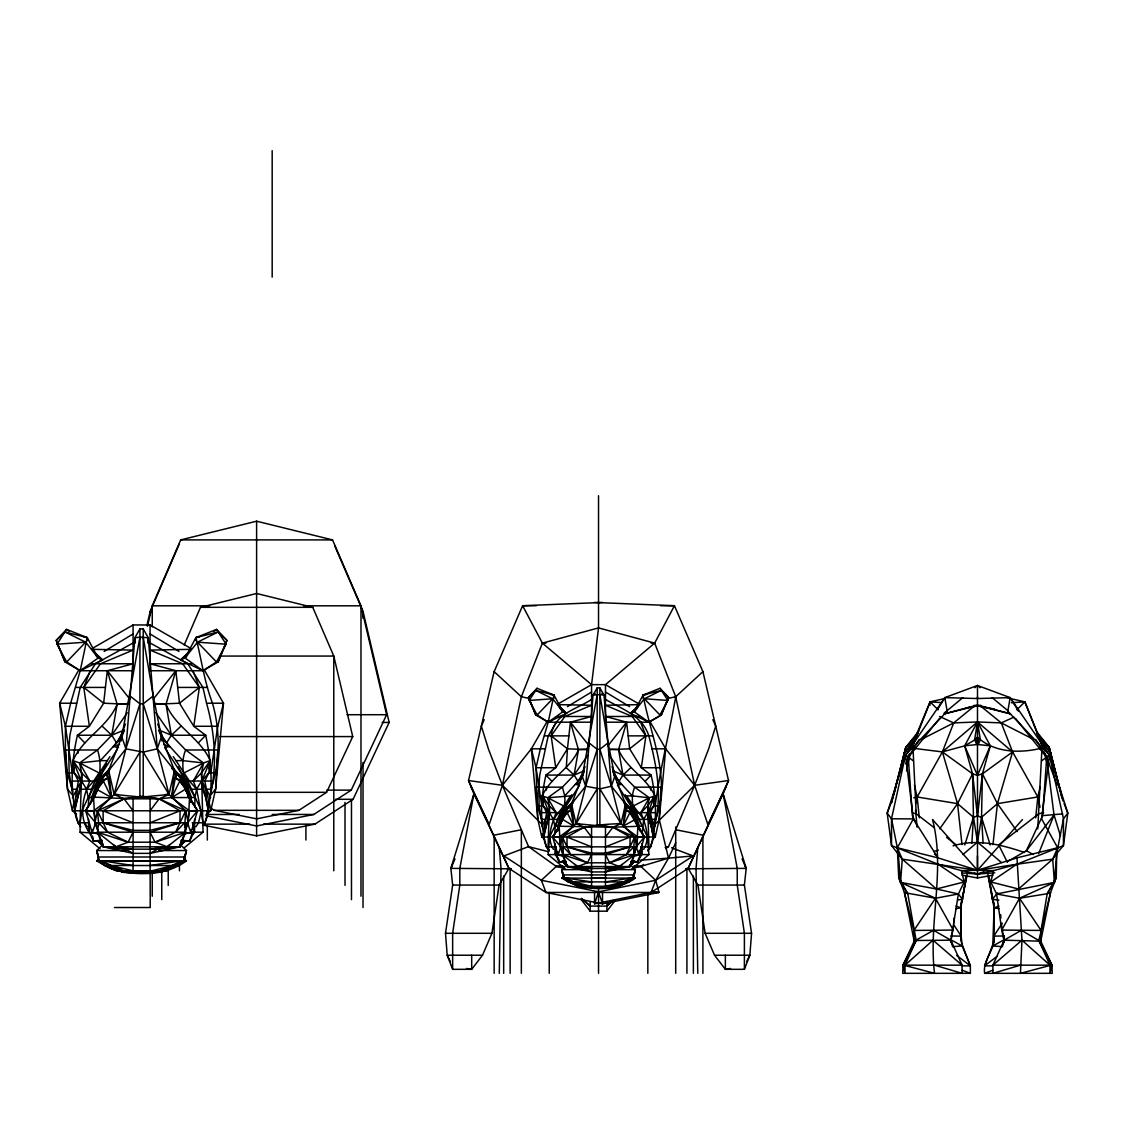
<?xml version="1.0" encoding="UTF-8"?>
<svg xmlns="http://www.w3.org/2000/svg" width="1124" height="1124" viewBox="0 0 1124 1124"><rect width="100%" height="100%" fill="white"/><g stroke="black" fill="none" stroke-linecap="round" stroke-linejoin="round"><path stroke-width="1.5" d="M183.872 840.78L180.205 844.475L186.444 850.559L183.858 858.75L186.429 860.886C170.946 872.266 151.782 874.753 133.082 873.207L133.082 798.827M76.502 814.043L72.428 810.783L67.524 789.217L65.389 749.975L65.389 726.273L70.657 703.217L80.211 670.733L102.551 659.928L98.139 658.004L87.236 637.603L66.569 629.398L56.2 640.399L64.981 661.91L80.211 670.733L133.082 670.733L133.082 669.244M190.94 648.478L150.068 624.958L133.082 624.958L133.082 670.733M100.064 848.803L80.085 832.196L80.085 822.768L81.897 810.783L88.22 797.52C105.558 796.214 122.881 800.794 139.924 796.354L139.924 628.906L143.226 628.906L148.298 637.744L157.262 748.851L168.993 794.443L185.685 810.783L188.2 822.768L184.729 832.196L187.567 822.768L197.487 810.783M193.848 822.768L193.862 832.196L184.125 833.685L190.925 832.954L197.529 810.601L189.563 797.562L171.677 797.562L159.144 798.827L143.226 796.354L143.226 628.906M150.068 798.827L150.209 907.518L114.465 907.518M184.42 847.693L203.065 832.196L201.547 772.876L203.542 762.943L210.174 760.639C200.437 738.117 175.569 727.298 166.015 704.284L175.836 670.733L150.068 663.764L150.068 624.958M633.543 861.293L630.199 864.651L635.313 869.639L633.205 876.355L635.313 878.111C622.612 887.44 606.904 889.477 591.561 888.213L591.561 872.28M591.561 827.222L591.561 871.943L605.485 871.943L630.002 866.562L634.695 854.577L633.767 846.85L634.695 837.029L621.01 823.625L599.879 788.893L585.66 786.238L582.302 776.375L597.181 694.66L597.181 687.888L599.879 687.888L604.038 695.138L611.386 786.238L621.01 823.625L612.931 827.222L554.778 826.154L549.594 837.029L548.105 854.577L565.147 868.754M598.53 495.754L598.53 627.909L591.561 684.657L591.561 722.184L548.203 722.184L535.726 714.948L528.519 697.316L537.033 688.295L553.963 695.025L562.913 711.745L566.524 713.333L548.203 722.184L540.377 748.823L536.064 767.734L537.806 819.34L541.824 837.029L544.55 839.207M631.913 868.754L648.941 854.577L647.452 837.029L642.268 826.154L612.931 827.222L599.879 825.199L599.879 687.888M605.485 872.28L605.485 888.213M597.181 788.893L576.036 823.625L562.365 837.029L563.293 846.85L562.365 854.577L634.695 854.577L619.563 866.562L611.681 868.501L605.485 871.943L605.485 827.222M648.941 846.85L647.705 805.936L649.349 797.787L654.786 795.904C646.806 777.443 626.405 768.563 618.565 749.694L626.63 722.184L605.485 716.48L605.485 684.657L654.66 643.125L674.442 605.724L594.554 602.436M1018.386 711.071L1010.167 697.625L977.487 698.538L944.82 697.625L947.153 711.253L905.551 755.061L891.515 818.764L891.543 845.585L938.189 864.272L961.357 870.594L964.209 881.947L958.379 893.973L936.447 888.986L902.249 859.143L891.543 845.585L887.173 813.186L905.551 755.061L944.82 697.625L977.487 685.485L1010.167 697.625L1049.423 755.061L1067.8 813.186L1063.43 845.585L1016.784 864.272L993.616 870.594L977.487 870.285L932.527 819.565C945.677 870.383 928.326 922.003 934.522 973.328L903.036 964.968L902.712 973.328L970.363 973.328L970.363 965.853L961.399 942.6M977.487 871.142L977.487 744.481L974.578 740.042L977.487 721.945L1001.287 722.915L1033.729 739.466M977.487 698.538L977.487 685.485L980.156 687.705M90.946 663.764L133.082 663.764L107.3 670.733L103.647 703.217L89.386 726.273L77.43 735.236C71.88 759.192 70.208 784.931 74.901 809.125M557.63 716.48L591.561 716.48L570.43 722.184L567.423 748.823L555.734 767.734L545.927 775.082C541.318 795.174 539.885 816.783 544.157 837.029M555.663 846.85L555.649 854.577L559.092 861.799L565.934 862.403M1052.148 884.799L1047.203 893.721L1041.063 930.419L1040.768 941.181L1051.938 964.968L1052.261 973.328L984.61 973.328C982.545 959.882 995.541 949.387 994.178 935.983M110.264 767.509L105.895 772.876L107.806 777.963L103.366 781.039L97.676 789.217L93.573 797.562L94.95 822.768L188.2 822.768L189.563 797.562L185.474 789.217L179.784 781.039L175.344 777.963L177.185 772.876L172.885 767.509M634.484 853.032L636.76 846.85L637.884 826.182L629.861 812.638L626.208 810.109L627.726 805.936L624.031 802.929M158.863 730.347L174.501 770.502L168.993 794.443L124.005 798.827L97.465 810.783L98.603 822.768L97.465 832.196L128.108 842.199L155.042 842.199L175.625 832.196L179.952 822.768L180.051 810.783L159.144 798.827L114.156 794.443L97.465 810.783L94.95 822.768L98.42 832.196L95.582 822.768L92.224 832.954L80.085 832.196M562.365 854.577L577.497 866.562L585.365 868.501L591.561 871.943L567.044 866.562L562.365 854.577L587.487 862.796L609.573 862.796L626.447 854.577L630.002 846.85L630.086 837.029L612.931 827.222L576.036 823.625L571.526 803.997L584.157 771.57M1002.594 946.661L992.787 945.958L994.08 907.883L988.038 875.61M194.607 819.34L194.55 832.196L192.092 834.5M194.775 807.468L194.916 797.52L196.602 789.217L201.547 781.039M639.528 856.881L641.973 854.577L642.015 843.576M642.155 833.924L643.659 819.34L647.705 812.638M98.533 825.901L98.603 822.768L107.525 832.196L128.108 842.199L133.082 832.196L103.197 822.768L97.465 810.783M563.166 853.032L563.293 846.85L570.613 854.577L587.487 862.796L591.561 854.577L567.058 846.85L562.365 837.029C580.054 825.719 600.68 824.356 621.01 823.625L625.534 803.997L612.889 771.57M1010.167 697.625L1007.821 711.253L1049.423 755.061L1063.459 818.764L1056.715 853.495L1056.265 877.352L1054.41 882.396L1047.203 893.721L1019.496 898.259L996.595 893.973L990.764 881.947L993.616 870.594L977.487 874.051L961.947 872.926M206.17 815.279C214.291 789.638 211.059 761.159 205.72 735.236L193.764 726.273L179.503 703.217L175.836 670.733L153.285 699.156M652.904 837.029C657.175 816.783 655.728 795.174 651.133 775.082L641.326 767.734L629.637 748.823L626.63 722.184L607.606 746.167M129.864 699.156L107.3 670.733L117.135 704.284C107.581 727.298 82.712 738.117 72.962 760.639L79.607 762.943L81.602 772.876L80.085 822.768M589.454 746.167L570.43 722.184L578.481 749.694C570.655 768.563 550.254 777.443 542.274 795.904L547.711 797.787L549.341 805.936L548.105 846.85M1064.077 803.337L1067.8 813.186L1063.459 818.764L1063.43 845.585L1056.715 853.495L1054.41 882.396L996.595 893.973L1001.709 930.054L1021.379 930.279L1038.801 940.493L1049.985 965.165L1049.985 973.328L1051.938 964.968L1020.452 973.328L1021.969 940.198L1016.981 857.879L1057.642 847.777L1041.625 818.904L1049.423 755.061L1041.653 760.85M929.97 705.352L930.096 701.854L945.34 698.397M1041.85 750.34L1037.747 828.908M555.818 851.486L555.649 854.577L563.082 855.757L558.052 855.209L552.643 836.874C559.499 828.557 561.41 816.136 570.837 810.109L569.32 805.936L573.029 802.929M591.561 699.423C575.797 709.848 553.711 713.628 551.153 735.869L567.423 748.823L566.313 767.734L574.083 775.082L578.031 781.377L564.74 795.904C565.962 808.521 559.583 819.101 557.139 830.833M971.853 843.253L973.454 817.232L972.555 773.832L964.645 745.844L977.487 721.945L1012.584 751.914L1037.831 796.972L1040.065 807.201M992.492 898.202L994.234 905.537L987.912 874.219M191.164 829.54L190.925 832.954L185.825 832.954M556.169 846.85L555.649 854.577L564.206 855.589M639.331 850.25L638.994 855.209L633.978 855.757L641.411 854.577L641.397 846.85M953.503 926.626L950.651 942.165L951.002 938.737M953.728 923.211L954.079 918.083M1007.216 861.715L1026.395 850.713L1042.594 815.631L1046.697 757.365L1045.418 754.092M913.32 760.85L905.551 755.061L913.348 818.904L897.331 847.777L902.249 859.143L900.577 882.396L907.771 893.721L916.172 940.493L904.989 965.165L904.989 973.328L903.036 964.968L914.205 941.181L913.91 930.419L904.427 892.625L898.708 877.352L897.331 847.777L891.515 818.764L887.173 813.186L892.133 800.049M139.924 628.906L134.852 637.744L125.888 748.851L114.156 794.443L124.005 798.827L159.144 798.827L168.993 794.443L143.226 752.082L125.888 748.851L121.785 736.81L139.924 637.168L148.298 637.744L147.792 642.956M597.181 687.888L593.022 695.138L585.66 786.238L576.036 823.625L584.115 827.222L591.561 837.029M202.994 825.452L204.99 822.768L208.333 810.783L205.79 797.562L206.451 789.217L204.821 781.039L208.825 772.876L210.174 760.639L201.547 772.876L193.244 781.039L196.602 789.217L203.065 822.768M647.663 850.713L650.529 846.85L653.269 837.029L651.189 826.182L651.737 819.34L650.389 812.638L653.676 805.936L654.786 795.904L647.705 805.936L640.891 812.638C645.246 824.061 650.852 838.181 643.56 849.435M654.351 825.044L694.66 785.297L728.535 780.534L723.125 793.811L746.196 868.374L744.397 885.066L751.563 933.299L749.849 955.231L744.397 969.324L725.359 969.324L714.541 955.231L705.113 933.299L697.962 885.066L688.141 868.374L728.535 780.534L702.907 671.646L674.442 605.724L660.645 605.724M210.947 789.329C220.079 761.805 220.487 731.092 212.492 703.217C204.413 682.015 201.449 659.423 195.913 637.603L216.581 629.398L226.95 640.399L218.168 661.91L202.938 670.733L150.068 670.733L150.068 663.764L192.204 663.764M654.786 821.518C672.18 779.002 650.571 736.796 643.083 695.025L660.027 688.295L668.541 697.316L661.333 714.948L648.843 722.184L605.485 722.184L605.485 716.48L639.43 716.48M184.462 858.75L184.28 860.886L178.365 865.522L104.771 865.522L96.72 860.886L98.687 858.75L98.055 856.994L185.095 856.994L184.462 858.75L186.444 850.559L158.723 850.559M610.754 869.639L635.313 869.639L633.543 878.111L628.695 881.904L568.351 881.904L561.747 878.111L563.855 876.355L561.733 869.639L566.861 864.651L563.503 861.293M960.936 939.411L960.739 905.537L962.481 898.202L960.894 907.883L960.809 941.055L960.739 905.537L966.935 875.61M697.765 847.833L696.037 868.374L697.765 973.328M91.156 802.522L91.592 797.562L99.137 777.611L106.555 763.8M150.068 810.783L159.144 798.827L185.685 810.783L184.645 827.475M80.773 826.8C70.587 813.776 76.053 795.975 78.329 781.039L74.325 772.876L72.962 760.639L81.602 772.876L89.906 781.039C82.361 797.675 77.865 819.635 91.058 834.5M192.738 829.048L193.342 822.768L193.862 832.196L189.661 841.005L181.048 841.75M549.088 850.713C540.222 840.035 544.733 825.072 546.671 812.638L543.384 805.936L542.274 795.904L549.341 805.936L556.155 812.638C551.814 824.061 546.194 838.181 553.5 849.435M74.62 810.783C76.221 797.843 83.569 786.28 81.602 772.876M543.637 837.029C544.943 826.421 550.971 816.937 549.341 805.936M1035.668 817.836L1037.831 796.972L1040.178 786.716M171.93 768.17L176.285 772.876L171.677 797.562L185.474 789.217L189.338 797.562L197.529 810.601L189.464 810.783L171.677 797.562L174.501 770.502L157.262 748.851L143.226 703.793L153.243 695.925L143.226 637.168M637.8 837.029L636.24 846.85L638.994 855.209L633.978 855.111L638.994 855.209L644.417 836.874L637.8 837.029L623.202 826.182L625.534 803.997L611.386 786.238L599.879 749.301L608.098 742.838L599.879 694.66L593.022 695.138L595.102 693.452M127.265 712.728L111.768 735.236L97.521 749.975C102.748 765.669 99.474 783.259 91.592 797.562M992.97 844.644L997.438 803.646L1012.584 751.914L1001.287 722.915L980.128 705.647M950.651 942.165L958.379 893.973L935.477 898.259L904.427 892.625L914.205 941.181L933.594 930.279L953.264 930.054L935.477 898.259L900.577 882.396L898.708 877.352L907.771 893.721M195.548 640.539L195.913 637.603L218.225 631.955L226.95 640.399L218.168 661.91L216.44 661.938L202.938 670.733L180.599 659.928L187.694 653.184M642.731 697.92L643.083 695.025L661.39 690.389L668.541 697.316M906.548 770.924L909.288 754.274M204.259 669.834L223.493 703.217L217.761 726.273L210.75 772.876L208.909 767.58M471.223 787.165L489.165 824.524L502.4 785.297L521.353 696.74L542.4 643.125L598.53 627.909L654.66 643.125L675.707 696.74C669.356 733.284 659.9 769.125 655.264 805.936L653.747 801.609M957.704 899.931L962.551 899.298L966.022 875.751M542.695 825.044L502.4 785.297L468.525 780.534L508.919 868.374L499.098 885.066L491.933 933.299L482.505 955.231L471.687 969.324L452.649 969.324L447.212 955.231L445.497 933.299L452.649 885.066L450.864 868.374L473.935 793.811L468.525 780.534L494.153 671.646L522.618 605.724L602.506 602.436M188.382 817.626L189.464 810.783M73.552 804.166L72.428 810.783L210.722 810.783L215.625 789.217L223.493 703.217L206.563 703.217L202.938 687.424L187.722 663.764L150.068 642.97M542.358 833.924L541.824 837.029L655.236 837.029L659.24 819.34L665.703 748.823L649.602 720.891M654.772 824.496C662.542 794.963 656.276 764.727 648.843 735.869C642.268 715.482 622.162 709.286 605.485 699.423M89.906 781.039L79.607 762.943L100.373 760.639L116.587 742.908L111.768 735.236L117.135 704.284L128.291 703.54M556.155 812.638L547.711 797.787L562.407 787.165L574.083 775.082L578.481 749.694L588.302 749.048M976.264 743.99L977.487 737.175C994.248 752.729 1019.285 753.417 1040.473 748.444M77.949 753.263L78.554 749.975M546.292 790.2L546.854 787.165M638.165 827.517L644.417 836.874L634.526 819.34L637.28 826.182L635.425 819.34L627.726 805.936L632.728 812.638L638.741 829.287L635.425 819.34L623.202 826.182L626.995 805.936L625.534 803.997M558.319 829.287L564.332 812.638L569.32 805.936L561.635 819.34L559.78 826.182L562.52 819.34L573.844 826.182L559.26 837.029L552.643 836.874L559.359 826.182L562.52 819.34L561.635 819.34L567.198 812.638L573.844 826.182L571.526 803.997L585.66 786.238L597.181 749.301L588.962 742.838M80.211 670.733L87.236 637.603L64.911 631.955L56.2 640.399L64.981 661.91L66.695 661.938L80.211 670.733L98.139 658.004L85.677 642.169L64.911 631.955L57.029 644.207L66.695 661.938L85.677 642.169L57.029 644.207M72.962 760.639L81.35 781.039L74.816 810.783L78.16 822.768L80.155 825.452M537.033 688.295L529.207 700.435L537.132 714.976L548.203 722.184L553.963 695.025L535.67 690.389L528.519 697.316M543.833 798.166L542.274 795.904L549.144 812.638L543.791 837.029L546.531 846.85L549.397 850.713M962.818 896.488L967.061 874.219M1049.605 757.998L1050.589 752.925L1049.184 747.362L1037.34 732.483M192.682 826.084L193.342 822.768M638.629 858.483L637.954 861.799L631.126 862.403M133.082 642.97L95.428 663.764L80.211 687.424L69.899 735.236L68.676 749.975L69.14 772.876L72.498 792.617M186.444 850.559L184.28 860.886L166.802 870.833L116.348 870.833L104.771 865.522L98.87 860.886L96.706 850.559L102.944 844.475L99.277 840.78M556.436 722.184L548.203 735.869L539.745 775.082L538.747 787.165L539.127 805.936L542.288 824.496M635.313 869.639L633.543 878.111L619.212 886.274L577.848 886.274L568.351 881.904L563.503 878.111L561.733 869.639L586.307 869.639M562.365 837.029L560.3 846.85L562.576 853.032M92.533 800.864C95.962 789.596 99.797 777.106 109.716 769.814M557.897 830.833L564.332 812.638L569.559 805.936M915.653 803.786L917.156 796.972L942.39 751.914L953.686 722.915L974.845 705.647M907.518 760.751L909.555 754.092M146.991 625.084L150.209 611.428L179.208 544.213M147.441 626.251L152.246 605.822L180.697 539.899L256.609 521.199L332.535 539.899L360.987 605.822L386.614 714.709L351.25 790.116L313.793 814.464L256.609 825.971L206.17 815.813M1002.917 945.2L1004.097 940.184L1001.245 923.211M907.799 763.927L910.299 753.698M911.55 748.598L912.8 743.484L930.096 701.854L941.954 702.641M893.861 794.612L905.804 747.362L918.715 731.134M891.571 802.564L905.804 747.362L918.069 733.368M891.585 802.508L905.804 747.362M203.374 825.452C211.214 812.441 209.837 793.713 201.8 781.039L201.547 772.876M647.972 850.713C656.051 840.12 654.674 823.555 647.916 812.638L647.705 805.936M191.993 802.522C187.16 785.662 178.294 768.015 185.629 749.975L171.382 735.236L155.885 712.728M639.921 830.833C636.254 816.853 628.485 802.044 634.653 787.165L622.977 775.082L609.377 755.342M634.386 853.032L636.24 846.85L644.375 837.029M129.906 695.925L139.924 703.793L125.888 748.851L106.864 772.876L111.473 797.562L93.685 810.783L85.621 810.601L92.224 832.954L99.024 833.699L92.224 832.954L91.985 829.54M964.785 844.953L973.454 817.232L977.487 816.052L981.533 817.232L990.188 844.953M181.048 841.005L189.661 841.005L191.979 833.657M639.331 857.471L637.954 861.799L631.126 861.799M911.283 748.106L915.582 739.171M175.625 832.196L184.547 822.768L185.685 832.196L97.465 832.196L103.183 846.808L133.082 853.369L150.068 853.369L179.966 846.808L184.195 833.811M563.138 854.577L567.044 866.562L585.365 868.501L611.681 868.501L630.002 866.562L633.922 854.577M594.554 903.851L598.53 891.782L655.699 880.275L693.157 855.926L671.576 847.791M74.24 767.58L72.386 772.876L65.389 726.273L59.656 703.217L78.891 669.834M543.313 801.609L541.796 805.936L536.064 767.734L531.357 748.823L547.444 720.891M633.697 876.355L634.217 874.922L562.843 874.922L563.503 878.111L577.848 886.274L591.561 888.213M557.532 826.182L563.728 809.828L571.849 794.724M594.554 892.456L594.554 903.837L651.091 892.456L655.699 880.275L668.499 858.146L675.707 842.789M905.789 763.927L908.276 757.365L919.235 739.437M125.452 724.039L118.975 740.646M579.759 780.056L585.014 766.652M665.731 848.606L668.499 846.625L694.66 785.297L708.626 748.963L715.721 726.09L712.841 719.697M992.745 965.881L984.61 965.853L994.164 941.055L994.08 907.883L998.913 906.014M90.243 670.733L83.794 687.424L89.386 726.273L65.389 726.273M124.286 730.347L108.649 770.502L111.473 797.562L96.58 789.217L94.318 797.562L97.676 789.217L93.812 797.562L85.621 810.601L91.423 801.904M98.94 833.811L103.183 846.808L125.523 849.168L157.627 849.168L179.966 846.808L185.685 832.196L155.042 842.199L150.068 832.196L179.952 822.768L185.685 810.783M912.772 745.929L930.096 701.854L938.147 709.778M1038.632 853.65L1054.031 815.012L1046.697 757.365L1035.738 739.437M93.25 797.562L99.867 781.039L108.93 770.643M667.881 698.917L661.333 714.948L648.843 722.184L630.522 713.333L637.519 706.687M210.174 760.639L201.8 781.039L202.39 789.217L205.79 797.562L208.516 810.783M184.195 645.064L200.479 607.325L256.609 593.486L312.753 607.325L333.786 656.065L352.739 736.585L326.592 792.322L298.886 810.334L256.609 818.848L214.347 810.334L211.424 808.437M1056.715 853.495L1052.724 859.143L1016.784 864.272L990.764 881.947L1018.527 888.986L1052.724 859.143L1057.642 847.777M511.322 868.81L450.864 868.374L454.981 858.905M109.871 756.649C100.584 771.584 88.403 787.671 88.346 805.81M583.286 775.223L575.502 784.327L579.591 785.198L563.728 809.828L554.778 826.154L553.401 819.34L563.644 805.936L547.711 797.787L570.5 795.904C563.307 807.271 554.357 820.028 554.891 833.924M484.205 719.697L481.339 726.09L488.42 748.963L502.4 785.297L528.561 846.625L556.254 866.435L563.012 867.925M161.744 740.842L163.05 738.032L157.697 724.039M615.629 778.44L616.135 777.372L612.046 766.652M203.472 825.171L256.609 835.863L314.903 824.145L353.091 799.304L389.157 722.437L363.024 611.428L334.713 545.814M622.176 864.384L619.563 866.562L609.573 862.796L605.485 854.577L630.002 846.85L634.695 837.029L612.931 827.222L605.485 837.029M725.823 787.165L707.881 824.524L694.66 785.297L675.707 696.74L702.907 671.646M171.677 797.562L179.784 781.039L184.519 781.039L172.169 768.788M623.202 826.182L629.861 812.638L633.739 812.638L623.497 800.667M746.729 961.498L749.849 955.231L714.541 955.231M124.076 730.305L116.587 742.908L121.294 738.159M581.726 777.653L578.031 781.377L584.129 771.148M450.864 868.374L452.494 865.283M187.708 653.578L180.599 659.928L185.01 658.004L195.913 637.603L199.032 637.139M637.828 706.827L630.522 713.333L634.147 711.745L643.083 695.025L646.497 694.52M903.036 964.968L916.172 940.493L950.876 940.184L962.06 965.179L962.06 973.328L934.522 965.165M213.841 631.519L216.581 629.398L226.121 644.207L216.44 661.938L197.473 642.169L185.01 658.004L202.938 670.733M660.027 688.295L667.853 700.435L659.928 714.976L644.361 698.763L634.147 711.745L648.843 722.184M1053.792 881.82L1056.265 877.352L1050.547 892.625L1038.801 940.493L1051.938 964.968M109.351 770.544L105.895 772.876L96.58 789.217L103.366 781.039L111.473 797.562M1052.724 859.143L1054.41 882.396L1019.496 898.259L1001.709 930.054L1004.322 942.165L1003.634 935.309M193.244 781.039L203.542 762.943L185.629 749.975L217.761 749.975L215.625 789.217L209.486 796.368M640.891 812.638L649.349 797.787L634.653 787.165L660.996 787.165L659.24 819.34L668.499 858.146L693.157 855.926M117.584 794.443L114.156 794.443L139.924 752.082M85.621 810.601L93.573 797.562M937.5 709.567L944.82 697.625M180.852 726.273L171.382 735.236L166.563 742.908L182.776 760.639L203.542 762.943L184.111 772.876L173.279 756.649M630.733 767.734L622.977 775.082L619.015 781.377L632.306 795.904L649.349 797.787L633.416 805.936L626.56 795.904L632.306 795.904M117.556 749.006L99.137 777.611L88.22 797.52L86.534 789.217L81.602 781.039M64.911 631.955L66.569 629.398L69.309 631.519M914.514 748.444L942.39 751.914L964.645 745.844L977.487 744.481L980.395 740.042L977.487 721.945L953.686 722.915L921.244 739.466M994.164 941.055L993.771 936.151L1002.243 923.226M195.899 826.8L198.555 822.768L201.252 810.783L184.111 772.876L189.45 781.039L196.602 789.217M552.643 836.874L558.895 827.517M935.477 898.259L913.91 930.419L933.594 930.279L950.876 940.184L952.056 945.2M551.982 781.377L545.927 775.082L574.083 775.082L587.683 755.342M653.227 798.166L654.786 795.904L647.916 812.638L648.393 819.34L651.189 826.182L653.423 837.029M939.72 828.838L957.536 803.646L972.555 773.832L977.487 775.377L982.418 773.832L1012.584 751.914M905.368 757.998L904.384 752.925L916.425 735.981M571.526 803.997L570.065 805.936L573.844 826.182M580.982 899.256L590.156 911.171L606.904 911.171L615.053 900.591M118.484 747.572L113.496 746.519L120.099 738.032L121.406 740.842M502.4 785.297L531.357 748.823L545.238 748.823M917.31 826.309L912.379 815.631L908.276 757.365L939.524 718.348M998.885 900.155L992.422 899.298L997.606 892.849M628.695 881.904L630.508 879.685M573.563 800.667L563.321 812.638L567.198 812.638M185.01 658.004L187.188 655.433M634.147 711.745L637.153 708.19M180.247 846.105L184.645 841.047M630.128 866.112L634.596 860.998M86.534 789.217L93.699 781.039L99.038 772.876L79.607 762.943L97.521 749.975L65.389 749.975L67.243 772.876L72.695 790.973M1022.447 819.565L977.487 870.285L961.357 870.594L977.487 874.051L994.754 872.8M904.384 752.925L912.8 743.484M626.447 854.577L633.767 846.85L633.894 853.032M198.344 742.908L205.72 735.236L171.382 735.236L159.201 730.108M645.078 781.377L651.133 775.082L622.977 775.082L613.437 771.078M180.557 844.264L182.931 841.848M629.524 865.466L633.093 861.841M180.135 844.264L182.58 841.848M1016.827 709.778L1024.877 701.854L1044.182 749.652M179.812 846.049L184.729 841.426M629.777 866.042L634.653 861.462M572.594 803.576L560.82 812.638L541.937 812.638M562.984 865.733L556.254 866.435L541.361 880.275L545.969 892.456L602.506 903.837L659.043 892.456L655.699 880.275L640.806 866.435L634.077 865.733M180.641 844.897L184.434 841.426M192.021 834.5L194.55 832.196M629.426 866.042L634.442 861.462M606.904 906.084L613.016 900.549L606.904 906.084L590.156 906.084L581.6 898.526M942.39 751.914L977.487 721.945L990.328 745.844L982.418 773.832L977.487 816.052L972.555 773.832L942.39 751.914L957.536 803.646L962.004 844.644M962.875 854.563L977.487 842.115L981.533 817.232L982.418 773.832L997.438 803.646L1017.234 831.634M1049.423 755.061L1046.697 757.365L1047.456 760.751M150.068 853.369L157.627 849.168L167.223 846.808L169.921 844.56M563.855 876.355L561.747 878.111L635.313 878.111L633.205 876.355M944.09 713.192L962.79 697.681M974.817 687.705L977.487 685.485M207.996 812.961L210.722 810.783L209.598 804.166M652.496 839.207L655.236 837.029L654.702 833.924M97.465 832.196L115.913 846.808L133.082 849.168L103.183 846.808L179.966 846.808L150.068 849.168L167.223 846.808L185.685 832.196M104.153 651.414L133.082 633.964M567.465 706.617L591.561 692.033M984.61 965.853L996.876 956.482M643.574 864.454L640.806 866.435L634.034 867.925M548.203 722.184L562.913 711.745L552.699 698.763L535.67 690.389M98.687 858.75L98.87 860.886C116.039 876.523 139.517 872.379 160.732 872.28L177.058 865.522L161.463 870.833L181.554 860.801L184.28 860.886L159.144 870.833M584.115 886.274L563.503 878.111L565.737 878.041L582.218 886.274L569.432 881.904L582.822 887.454L614.238 887.454L627.628 881.904L614.842 886.274L631.309 878.041L633.543 878.111L612.931 886.274M651.091 892.456L688.141 868.374L723.125 793.811L737.246 868.374L737.246 885.066L744.397 933.299L744.397 969.324M92.196 648.478L133.082 624.958M558.319 703.779L591.561 684.657L605.485 684.657L638.741 703.779M107.525 832.196L103.197 822.768L103.099 810.783L124.005 798.827L133.082 810.783M570.613 854.577L567.058 846.85L566.974 837.029L584.115 827.222L599.879 825.199M992.787 945.958L1004.182 939.72M218.225 631.955L197.473 642.169L226.121 644.207M661.39 690.389L644.361 698.763L667.853 700.435M101.132 781.039L107.806 777.963M565.358 812.638L570.837 810.109M1001.287 722.915L1013.89 717.154M1055.759 848.901L1058.836 847.58M84.806 742.908L77.43 735.236L111.768 735.236L123.949 730.108M574.083 775.082L583.623 771.078M150.068 822.768L180.051 810.783M605.485 846.85L630.086 837.029M984.61 973.328L992.745 970.237M113.229 844.56L115.913 846.808L128.108 842.199M574.884 864.384L577.497 866.562L587.487 862.796M113.496 746.519L119.551 744.411M575.502 784.327L579.97 782.768M983.907 871.817L977.487 874.051L974.269 872.941M1047.203 893.721L1050.547 892.625L1040.768 941.181L1004.097 940.184L992.914 965.179L992.914 973.328L1020.452 965.165M609.573 862.796L634.695 854.577M1016.981 857.879L977.487 870.285L902.249 859.143M933.623 851.571L938.47 850.137M953.04 845.852C976.911 838.49 1001.709 844.686 1024.596 852.526M665.183 847.468L668.499 846.625M179.952 822.768L150.068 830.369L133.082 830.369L103.197 822.768M630.002 846.85L605.485 853.088L591.561 853.088L567.058 846.85M913.756 797.787L917.156 796.972L957.536 803.646L973.454 817.232L977.487 842.115L1001.386 862.487M172.618 865.522L150.068 871.297L162.783 870.833L120.366 870.833L106.078 865.522L121.687 870.833L101.596 860.801L98.87 860.886L124.005 870.833M605.485 886.274L623.989 881.904M143.226 752.082L157.262 748.851L161.364 736.81L153.243 695.925M599.879 788.893L611.386 786.238L614.758 776.375L608.098 742.838M668.949 698.243L675.707 696.74M159.074 730.305L163.05 738.032L169.654 746.519L164.666 747.572L184.013 777.611L194.916 797.52L189.9 797.562L183.282 781.039L177.185 772.876L173.799 770.544M613.774 775.223L621.558 784.327L617.469 785.198L633.332 809.828L642.268 826.154L633.416 805.936L643.659 819.34M965.53 708.036L980.873 705.338M1043.676 812.793L1038.759 813.748L998.688 844.897L1007.315 862.136M961.947 875.09L977.487 877.985L993.026 875.09M685.724 868.81L746.196 868.374L742.079 858.905M1037.831 796.972L997.438 803.646L981.533 817.232L983.121 843.253M730.558 968.466L725.359 969.324L725.359 955.231M1016.784 864.272L977.487 870.285L937.992 857.879L897.331 847.777M150.068 865.522L181.554 860.801L101.596 860.801L133.082 865.522M605.485 881.904L631.309 878.041M955.906 908.614L960.894 907.883L956.06 906.014M619.563 866.562L605.485 868.501L630.002 866.562L567.044 866.562L591.561 868.501L577.497 866.562M1062.644 813.874L1042.594 815.631M133.082 871.297L120.366 870.833L122.418 872.28L130.342 871.297M582.822 887.454L615.91 886.274L605.485 886.653M185.446 833.179L193.862 832.196L193.23 822.768M632.854 855.589L641.411 854.577L641.242 851.486M139.924 637.168L134.852 637.744L135.358 642.956M102.101 840.204L93.489 841.005L89.274 832.196L89.302 822.768L89.274 832.196L97.704 833.179M565.934 861.167L559.092 861.799L557.729 857.471M640.497 860.197L668.499 858.146L640.806 866.435L637.42 866.435M529.207 700.435L552.699 698.763L537.132 714.976L535.726 714.948L529.179 698.917M952.379 946.661L962.186 945.958L970.363 965.853L962.228 965.881M1011.333 702.753L1024.877 701.854L1042.847 747.572M173.321 847.117L179.966 846.808M626.504 866.73L630.002 866.562M686.174 868.964L689.462 868.866M97.324 832.856L92.224 832.954L97.324 832.954M993.771 936.151L1004.294 935.955M686.272 868.993L689.757 868.936M180.697 539.899L332.535 539.899M209.654 605.822L152.246 605.822L152.246 626.897M303.578 605.822L360.987 605.822L360.987 896.235M536.415 605.724L522.618 605.724L542.4 643.125L591.561 684.657M200.479 607.325L312.753 607.325M542.4 643.125L545.899 643.125M651.147 643.125L654.66 643.125M92.309 649.349L133.082 650.093L100.457 663.764L83.794 687.424L103.647 703.217L128.291 704.284M190.841 649.349L150.068 650.093L182.692 663.764L199.355 687.424L193.764 726.273L217.761 726.273M219.784 656.065L333.786 656.065L333.786 870.805M75.673 687.424L105.431 687.424M177.718 687.424L207.476 687.424M76.587 703.217L59.656 703.217L67.524 789.217L72.639 795.174M139.924 703.793L143.226 703.793M154.845 704.284L179.503 703.217L199.355 687.424L192.907 670.733M558.459 704.65L591.561 705.268L564.81 716.48L551.153 735.869L555.734 767.734L536.064 767.734M638.601 704.65L605.485 705.268L632.25 716.48L645.907 735.869L641.326 767.734L660.996 767.734M347.077 714.709L386.614 714.709M382.188 722.437L389.157 722.437M544.494 735.869L568.885 735.869M628.176 735.869L652.566 735.869M219.784 736.585L352.739 736.585M651.822 748.823L665.703 748.823L694.66 785.297M597.181 749.301L599.879 749.301M588.302 749.694L567.423 748.823M608.758 749.694L629.637 748.823L645.907 735.869L640.61 722.184M100.373 760.639L107.384 760.639M175.766 760.639L182.776 760.639M67.243 772.876L74.325 772.876L81.35 781.039L72.428 797.562L73.341 797.562M215.906 772.876L208.825 772.876L201.8 781.039L205.79 797.562M72.554 781.039L95.596 781.039L105.895 772.876L98.631 781.039L103.366 781.039M210.595 781.039L187.553 781.039L177.255 772.876L186.57 789.217L190.968 802.522L189.9 797.562M72.456 789.217L76.685 789.217L77.359 797.562M80.759 789.217L91.943 789.217M191.206 789.217L202.39 789.217M210.694 789.217L206.451 789.217L210.722 797.562L209.809 797.562C217.438 766.413 215.162 733.916 206.563 703.217M326.705 790.116L351.25 790.116M214.628 792.322L326.592 792.322M165.565 794.443L168.993 794.443M139.924 796.354L143.226 796.354M335.556 799.304L353.091 799.304M564.74 795.904L562.407 787.165L536.064 787.165L537.581 805.936L543.384 805.936L549.144 812.638L541.824 826.182L542.569 826.182M659.479 805.936L653.676 805.936L647.916 812.638L651.189 826.182M214.347 810.334L298.886 810.334M655.123 812.638L636.226 812.638L624.466 803.576M206.366 814.464L239.286 814.464M272.205 814.464L313.793 814.464M541.852 819.34L545.323 819.34L545.871 826.182M548.653 819.34L557.827 819.34M639.233 819.34L648.393 819.34M655.208 819.34L651.737 819.34L655.236 826.182L654.491 826.182M77.767 822.768L88.599 822.768L88.599 832.196M192.176 822.768L205.383 822.768M576.036 823.625L579.296 823.625M617.764 823.625L621.01 823.625M203.472 824.145L249.753 824.145M263.48 824.145L314.903 824.145M192.443 832.196L203.065 832.196M102.101 841.005L93.489 841.005L92.098 836.593M546.208 846.85L555.087 846.85L555.087 854.577L557.518 856.881M641.973 846.85L650.852 846.85M98.294 857.106L96.706 850.559L126.155 850.559M548.105 854.577L555.425 854.577M641.621 854.577L648.941 854.577M96.72 860.886L186.429 860.886L183.858 858.75M565.934 861.799L559.092 861.799L558.431 858.483M556.254 866.435L559.64 866.435M452.649 885.066L499.098 885.066M697.962 885.066L744.397 885.066M445.497 933.299L491.933 933.299M705.113 933.299L751.563 933.299M482.505 955.231L447.212 955.231L450.317 961.498M133.84 860.801L133.082 860.886M891.515 818.764L913.348 818.904L937.992 857.879M507.303 868.936L510.788 868.993M185.825 832.856L190.925 832.954L187.567 822.768M950.679 935.955L961.203 936.151L962.186 945.958L950.792 939.72M507.584 868.866L510.886 868.964M591.561 886.653L581.136 886.274L589.327 886.653M567.044 866.562L570.556 866.73M103.183 846.808L109.829 847.117M154.845 703.54L166.015 704.284L171.382 735.236M608.758 749.048L618.565 749.694L622.977 775.082M974.101 705.338L994.571 709.075M122.418 872.28L133.082 873.207M102.101 841.75L93.489 841.005L92.477 836.031M631.126 861.167L637.954 861.799L641.411 854.577L640.877 846.85M181.048 840.204L189.661 841.005M977.487 744.481L990.328 745.844L977.487 775.377L964.645 745.844L974.578 740.042L977.487 737.175L978.709 743.99M599.879 694.66L604.038 695.138L601.958 693.452M607.733 886.653L614.238 887.454M152.808 871.297L160.732 872.28M994.08 907.883L999.067 908.614M550.563 694.52L553.963 695.025L554.329 697.92M84.117 637.139L87.236 637.603L87.602 640.539M565.737 878.041L591.561 881.904M652.201 891.416L659.043 892.456L545.969 892.456L508.919 868.374L473.935 793.811L459.814 868.374L459.814 885.066L452.649 933.299L452.649 969.324M466.502 968.466L471.687 969.324L471.687 955.231M912.941 813.102L916.215 813.748L934.17 827.714M675.707 829.737L702.907 835.16L702.907 973.328M528.111 698.243L521.353 696.74L494.153 671.646M1007.947 698.004L1024.877 701.854M573.071 881.904L591.561 886.274M110.531 865.522L133.082 870.833M115.913 846.808L125.523 849.168L133.082 853.369M548.456 851.725L528.561 846.625L503.903 855.926L541.361 880.275L598.53 891.782L602.506 903.851M617.09 782.768L621.558 784.327M163.598 744.411L169.654 746.519M155.042 842.199L167.223 846.808M962.228 970.237L970.363 973.328M566.974 837.029L591.561 846.85M103.099 810.783L133.082 822.768M939.509 716.438L953.686 722.915M626.208 810.109L631.688 812.638M175.344 777.963L182.018 781.039M1033.237 854.563L1026.395 850.713L1054.031 815.012L1060.466 835.933M934.48 854.1L937.43 855.786M605.485 692.033L629.581 706.617M150.068 633.964L178.997 651.414M938.189 864.272L964.209 881.947L936.447 888.986L900.577 882.396L898.259 853.495M956.735 955.442L970.363 965.853M946.605 837.38L956.285 844.897M174.22 770.643L183.282 781.039L188.832 797.562L185.474 789.217L186.57 789.217L179.784 781.039M992.183 697.681L1008.214 710.986M905.551 755.061L908.276 757.365M559.232 706.827L566.524 713.333L559.541 706.687M95.428 653.578L102.551 659.928L95.442 653.184M581.6 898.343L590.156 906.084M562.618 861.462L567.634 866.042M98.715 841.426L102.495 844.897M562.407 861.462L567.283 866.042M98.42 841.426L103.338 846.049M102.298 726.273L111.768 735.236M100.57 841.848L103.015 844.264M615.334 777.653L619.015 781.377L612.931 771.148M161.856 738.159L166.563 742.908L163.05 738.032L164.174 740.646M563.967 861.841L567.536 865.466M100.219 841.848L102.593 844.264M1040.332 740.618L1050.589 752.925L1062.967 800.906M1038.028 734.632L1049.184 747.362L1062.096 797.492M562.464 860.998L566.918 866.112M98.505 841.047L102.902 846.105M559.907 708.19L562.913 711.745M95.962 655.433L98.139 658.004M629.861 812.638L635.425 819.34L632.728 812.638L627.501 805.936M552.685 837.029L560.82 846.85L562.674 853.032M85.663 810.783L94.486 821.433M566.552 879.685L568.351 881.904M958.407 894.142L962.551 899.298M1015.464 718.348L1046.697 757.365L1057.248 785.283M1036.539 733.143L1050.589 752.925M1019.496 898.259L1041.063 930.419L1021.379 930.279L1004.097 940.184L1004.322 942.165M190.757 800.457L197.529 810.601M84.595 822.768L87.251 826.8M953.686 924.659L961.203 936.151M637.884 826.182L644.417 836.874M549.341 812.638L553.401 819.34M625.211 794.724L633.332 809.828L639.514 826.182M178.238 766.863L184.013 777.611L191.558 797.562M744.566 865.283L746.196 868.374M580.925 777.372L581.417 778.44M616.135 777.372L617.301 780.056M96.706 850.559L98.252 855.462M537.581 805.936L542.274 821.518M1049.184 747.362L1061.969 797.998M1042.173 743.484L1043.016 746.898M1044.266 751.998L1047.175 763.927M561.733 869.639L563.363 876.355M108.649 770.502L114.156 794.443M914.402 785.002L917.156 796.972L919.306 817.836M634.695 837.029L636.76 846.85L560.3 846.85L559.176 826.182M915.554 810.376L917.114 827.236M650.206 787.165L650.768 790.2M559.26 837.029L560.82 846.85L558.052 855.209L563.082 855.209L558.052 855.209L557.841 851.894M93.685 810.783L95.034 819.34M988.951 875.751L992.422 899.298M531.357 748.823L537.806 819.34M499.281 847.833L501.023 868.374L499.281 973.328M1000.655 914.655L1000.894 918.083M913.124 750.34L916.215 813.748M555.031 843.576L555.087 846.85M88.543 819.34L88.599 822.768M977.487 696.88L977.487 744.004M977.487 855.884L977.487 877.985M693.382 876.046L693.382 973.328M686.919 868.248L686.919 973.328M675.707 826.983L675.707 973.328M647.831 894.156L647.831 973.328M606.904 901.518L606.904 911.171M602.506 892.456L602.506 903.837M598.53 886.991L598.53 973.328M597.181 694.66L597.181 825.199M590.156 901.518L590.156 911.171M549.229 892.484L549.229 973.328M521.353 973.328L521.353 829.737L494.153 835.16L494.153 973.328M510.127 868.248L510.127 973.328M503.678 876.046L503.678 973.328M363.024 611.428L363.024 618.369M363.024 762.465L363.024 907.518M351.475 799.866L351.475 899.65M345.012 802.424L345.012 885.417M305.911 824.988L305.911 840.064M272.177 150.672L272.177 277.108M256.609 521.199L256.609 835.863M207.322 826.365L207.322 840.064M179.447 863.85L179.447 870.805M168.221 869.807L168.221 885.417M161.758 871.704L161.758 899.65M152.246 873.643L152.246 896.235M150.209 611.428L150.209 614.898M150.068 860.801L141.568 860.844L150.068 860.801M605.485 878.041L591.561 878.111L605.485 878.111M933.004 940.198L904.989 965.165L962.06 965.179L933.004 940.198M1021.969 940.198L992.914 965.179L1049.985 965.165L1021.969 940.198M977.487 705.029L944.399 713.866L977.487 705.605L1010.602 713.881L977.487 705.029"/></g></svg>
